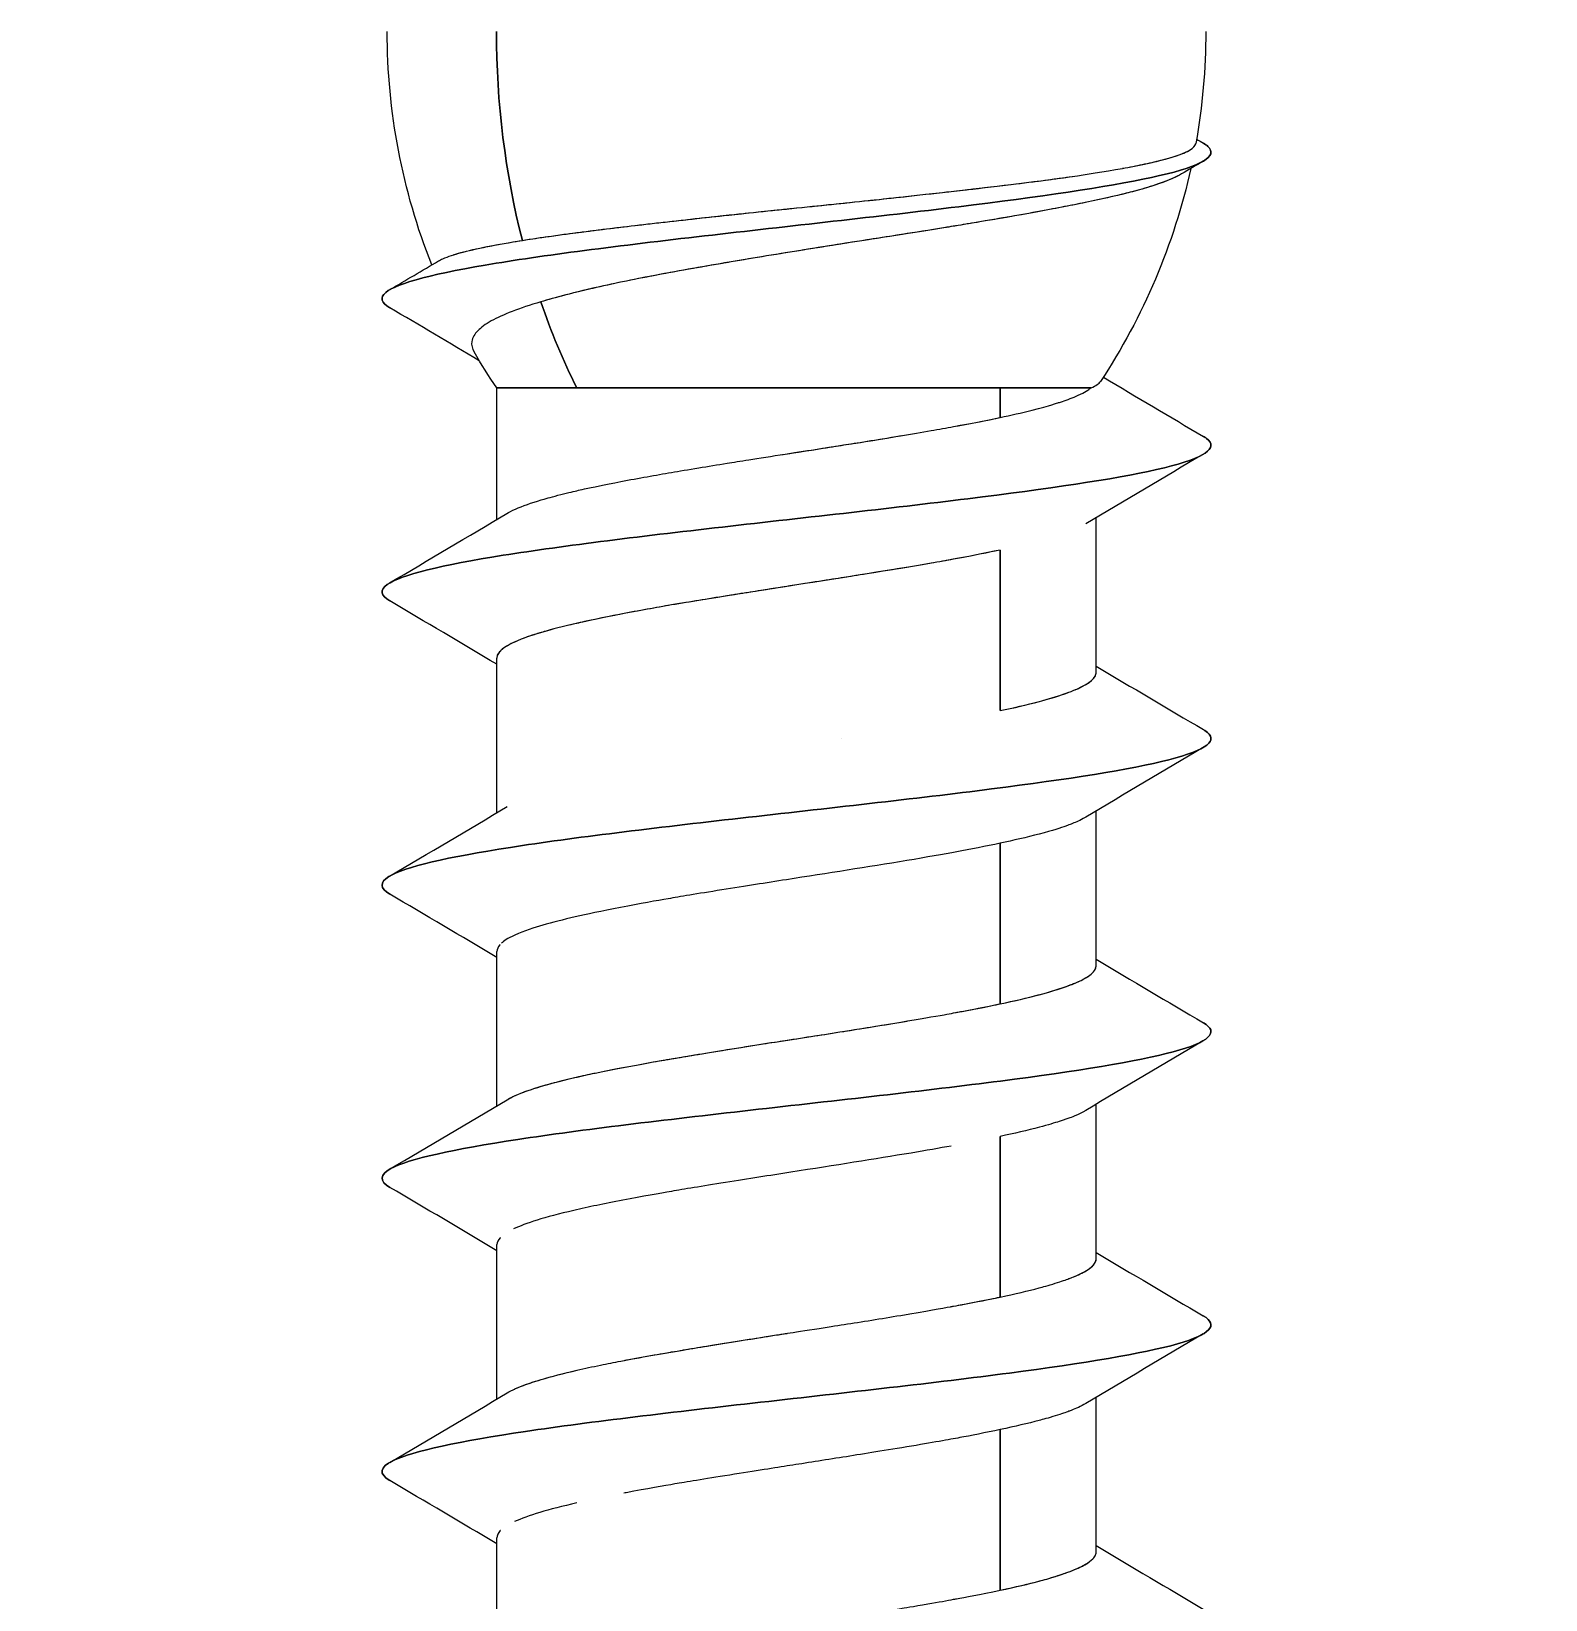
# Model space of a CAD drawing. Header units: inches. Extents: x 10 to 190, y 5 to 37.
# Drawn here: x 61.37 to 61.943, y 8.427 to 9.021 of the extents above; entities that cross this region are included whole.
import ezdxf
from ezdxf import colors
from ezdxf.entities.mleader import LeaderData, LeaderLine
from ezdxf.math import Vec2, Vec3

# ---------------------------------------------------------------- set-up
doc = ezdxf.new("R2010")
doc.units = ezdxf.units.IN
doc.header["$MEASUREMENT"] = 0
doc.styles.add('Tahoma', font='tahoma.ttf')

msp = doc.modelspace()

# ---------------------------------------------------------------- linework, layer by layer
at = {"color": 0, "linetype": 'Continuous', "lineweight": 0, "extrusion": (-1, 6.12323e-17, 0)}
for p, q in [((61.54599, 8.88584), (61.73668, 8.88584)), ((61.54599, 8.83603), (61.54599, 8.88584)), ((61.57628, 8.88584), (61.54599, 8.88584)), ((61.77095, 8.88584), (61.57628, 8.88584)), ((61.73668, 8.87466), (61.73668, 8.88584)), ((61.73668, 8.88584), (61.73668, 8.87466)), ((61.73668, 8.88584), (61.77095, 8.88584)), ((61.77299, 8.7782), (61.77299, 8.8367)), ((61.73668, 8.76366), (61.73668, 8.82448)), ((61.73668, 8.82448), (61.73668, 8.76366)), ((61.54599, 8.72503), (61.54599, 8.7835)), ((61.77299, 8.6672), (61.77299, 8.72569)), ((61.73668, 8.65266), (61.73668, 8.71348)), ((61.73668, 8.71348), (61.73668, 8.65266)), ((61.54599, 8.61403), (61.54599, 8.6725)), ((61.77299, 8.5562), (61.77299, 8.61469)), ((61.73668, 8.54166), (61.73668, 8.60247)), ((61.73668, 8.60247), (61.73668, 8.54166)), ((61.54599, 8.50303), (61.54599, 8.56151)), ((61.77299, 8.4452), (61.77299, 8.50369)), ((61.73668, 8.43066), (61.73668, 8.49147)), ((61.73668, 8.49147), (61.73668, 8.43066)), ((61.54599, 8.39203), (61.54599, 8.45051))]:
    msp.add_line(p, q, dxfattribs=at)
msp.add_circle((60.22425, 12.95665), 6.76088)
at = {"color": 0, "linetype": 'Continuous', "lineweight": 0, "extrusion": (0, 0, -1)}
for centre, start, end in [((-61.74482, 9.02084), 338.41063, 0), ((-61.57416, 9.02084), 180, 190.16471), ((-61.57416, 9.02084), 192.47295, 213.47836), ((-61.74482, 9.02084), 325.82437, 329.66757)]:
    msp.add_arc(centre, 0.24033, start, end, dxfattribs=at)
for start_param, end_param in [(-1.906306, -1.570796), (-2.167274, -2.010951)]:
    msp.add_ellipse((61.72205, 9.02084), major_axis=(0, 0.24033), ratio=0.733138, start_param=start_param, end_param=end_param, dxfattribs=at)
at = {"color": 0, "linetype": 'Continuous', "lineweight": 0}
for start_param, end_param in [(-1.570796, -1.235287), (-1.130641, -0.974319)]:
    msp.add_ellipse((61.72205, 9.02084), major_axis=(0, -0.24033), ratio=0.733138, start_param=start_param, end_param=end_param, dxfattribs=at)
for points, knots in [([(61.50546, 8.9162), (61.50219, 8.91813), (61.50162, 8.92005), (61.50829, 8.92566), (61.52314, 8.92935), (61.56828, 8.93672), (61.59845, 8.9404), (61.66284, 8.94777), (61.6969, 8.95146), (61.75614, 8.95883), (61.78117, 8.96252), (61.8128, 8.96989), (61.81931, 8.97357), (61.81488, 8.97767), (61.81432, 8.97807), (61.81362, 8.97848)], [0.9754835, 0.9754835, 0.9754835, 0.9754835, 0.97744693, 0.97744693, 0.98120578, 0.98120578, 0.98496462, 0.98496462, 0.98872347, 0.98872347, 0.99248231, 0.99248231, 0.99624116, 0.99624116, 0.99665651, 0.99665651, 0.99665651, 0.99665651]), ([(61.81362, 8.97848), (61.81432, 8.97807), (61.81488, 8.97767), (61.81931, 8.97357), (61.8128, 8.96989), (61.78117, 8.96252), (61.75614, 8.95883), (61.6969, 8.95146), (61.66284, 8.94777), (61.59845, 8.9404), (61.56828, 8.93672), (61.52314, 8.92935), (61.50829, 8.92566), (61.50162, 8.92005), (61.50219, 8.91813), (61.50546, 8.9162)], [-0.99665651, -0.99665651, -0.99665651, -0.99665651, -0.99624116, -0.99624116, -0.99248231, -0.99248231, -0.98872347, -0.98872347, -0.98496462, -0.98496462, -0.98120578, -0.98120578, -0.97744693, -0.97744693, -0.9754835, -0.9754835, -0.9754835, -0.9754835]), ([(61.55568, 8.94171), (61.55604, 8.94176), (61.55642, 8.94182), (61.55682, 8.94189), (61.55899, 8.94223), (61.56191, 8.94267), (61.56578, 8.94322), (61.57058, 8.9439), (61.57441, 8.9444), (61.57689, 8.94472), (61.58483, 8.94574), (61.59316, 8.94675), (61.60161, 8.94773), (61.61007, 8.94871), (61.61922, 8.94972), (61.62895, 8.95077), (61.62987, 8.95087), (61.63119, 8.95101), (61.63291, 8.9512), (61.63545, 8.95147), (61.63886, 8.95183), (61.64318, 8.95228), (61.65133, 8.95313), (61.65623, 8.95363), (61.65775, 8.95379), (61.66807, 8.95485), (61.67778, 8.95585), (61.68667, 8.95679), (61.69097, 8.95725), (61.70067, 8.95827), (61.71484, 8.95986), (61.71668, 8.96006), (61.71922, 8.96035), (61.7224, 8.96071), (61.7272, 8.96126), (61.73346, 8.96198), (61.74083, 8.96287), (61.75016, 8.96401), (61.75775, 8.96502), (61.7639, 8.96591), (61.769, 8.96664), (61.77581, 8.96766), (61.78301, 8.96897), (61.78566, 8.96946), (61.78818, 8.96994), (61.79055, 8.97044), (61.79304, 8.97096), (61.79536, 8.97149), (61.79748, 8.97203), (61.80249, 8.97329), (61.80517, 8.97431), (61.80682, 8.97507), (61.80873, 8.97596), (61.81026, 8.97698), (61.81065, 8.97815), (61.81068, 8.97824), (61.8107, 8.97833), (61.81072, 8.97842)], [0, 0, 0, 0, 0.004954, 0.004954, 0.004954, 0.03125, 0.03125, 0.03125, 0.0625, 0.0625, 0.0625, 0.125, 0.125, 0.125, 0.1875, 0.1875, 0.1875, 0.2001248, 0.2001248, 0.2001248, 0.21875, 0.21875, 0.21875, 0.25, 0.25, 0.25, 0.3125, 0.3125, 0.3125, 0.375, 0.375, 0.375, 0.3999377, 0.3999377, 0.3999377, 0.4375, 0.4375, 0.4375, 0.5, 0.5, 0.5, 0.5625, 0.5625, 0.5625, 0.5929762, 0.5929762, 0.5929762, 0.625, 0.625, 0.625, 0.6875, 0.6875, 0.6875, 0.75, 0.75, 0.75, 0.7537128, 0.7537128, 0.7537128, 0.7537128]), ([(61.78302, 8.96898), (61.78833, 8.96995), (61.79326, 8.97095), (61.7976, 8.97206), (61.80304, 8.97344), (61.80656, 8.97476), (61.80855, 8.97599), (61.80975, 8.97673), (61.81044, 8.97744), (61.81067, 8.97821)], [0.5633866, 0.5633866, 0.5633866, 0.5633866, 0.625, 0.625, 0.625, 0.7023924, 0.7023924, 0.7023924, 0.7491506, 0.7491506, 0.7491506, 0.7491506]), ([(61.55568, 8.94171), (61.5624, 8.94278), (61.57045, 8.94391), (61.57978, 8.94509), (61.58645, 8.94594), (61.59379, 8.94682), (61.60088, 8.94764), (61.60938, 8.94863), (61.61846, 8.94965), (61.62843, 8.95072), (61.63839, 8.95179), (61.64813, 8.95279), (61.65752, 8.95376), (61.66826, 8.95487), (61.67937, 8.95602), (61.68895, 8.95704), (61.69854, 8.95806), (61.70926, 8.95922), (61.72143, 8.9606), (61.73484, 8.96212), (61.74559, 8.96343), (61.75467, 8.96463), (61.75792, 8.96506), (61.76096, 8.96548), (61.76403, 8.96593)], [0, 0, 0, 0, 0.072901, 0.072901, 0.072901, 0.125, 0.125, 0.125, 0.1875, 0.1875, 0.1875, 0.25, 0.25, 0.25, 0.3214286, 0.3214286, 0.3214286, 0.3928571, 0.3928571, 0.3928571, 0.471468, 0.471468, 0.471468, 0.4996302, 0.4996302, 0.4996302, 0.4996302]), ([(61.8053, 8.96686), (61.80328, 8.96567), (61.80043, 8.96443), (61.79697, 8.96322), (61.79333, 8.96194), (61.78877, 8.96061), (61.78276, 8.95913), (61.77674, 8.95766), (61.77036, 8.95631), (61.7642, 8.95509), (61.75877, 8.95401), (61.75244, 8.95281), (61.74465, 8.95142), (61.74358, 8.95123), (61.74249, 8.95104), (61.74107, 8.95079), (61.73144, 8.94909), (61.72369, 8.94782), (61.71879, 8.94703), (61.71768, 8.94685), (61.71671, 8.94669), (61.71529, 8.94646), (61.70765, 8.94523), (61.69845, 8.94379), (61.68808, 8.94217), (61.6777, 8.94055), (61.66824, 8.93906), (61.65872, 8.93752), (61.64921, 8.93598), (61.63995, 8.93444), (61.63152, 8.93301), (61.6231, 8.93157), (61.61414, 8.93001), (61.6047, 8.9282), (61.59132, 8.92565), (61.58024, 8.92317), (61.57182, 8.92098), (61.56836, 8.92008), (61.56533, 8.91923), (61.56265, 8.91844)], [0.315789, 0.315789, 0.315789, 0.315789, 0.375, 0.375, 0.375, 0.4375, 0.4375, 0.4375, 0.5, 0.5, 0.5, 0.5550015, 0.5550015, 0.5550015, 0.5625, 0.5625, 0.5625, 0.6134033, 0.6134033, 0.6134033, 0.625, 0.625, 0.625, 0.6875, 0.6875, 0.6875, 0.75, 0.75, 0.75, 0.8125, 0.8125, 0.8125, 0.875, 0.875, 0.875, 0.9636086, 0.9636086, 0.9636086, 1, 1, 1, 1]), ([(61.8053, 8.96686), (61.80347, 8.96577), (61.80073, 8.96451), (61.79651, 8.96306), (61.79371, 8.9621), (61.79093, 8.96129), (61.78852, 8.96062), (61.78601, 8.95994), (61.7839, 8.95941), (61.7824, 8.95905), (61.77551, 8.95737), (61.76892, 8.95602), (61.7638, 8.95501), (61.75731, 8.95372), (61.74984, 8.95233), (61.74137, 8.95084), (61.73853, 8.95034), (61.73446, 8.94963), (61.72898, 8.94871), (61.72599, 8.94821), (61.72324, 8.94775), (61.72075, 8.94734), (61.71899, 8.94706), (61.71737, 8.94679), (61.71588, 8.94656), (61.70347, 8.94456), (61.69414, 8.94312), (61.68855, 8.94224), (61.6793, 8.9408), (61.66979, 8.9393), (61.66023, 8.93776), (61.65621, 8.93711), (61.65151, 8.93635), (61.6462, 8.93547), (61.64209, 8.93479), (61.63803, 8.93411), (61.63404, 8.93343), (61.63345, 8.93333), (61.63287, 8.93324), (61.63229, 8.93314), (61.62775, 8.93236), (61.62325, 8.93158), (61.61883, 8.9308), (61.61511, 8.93014), (61.61078, 8.92936), (61.60595, 8.92844), (61.59748, 8.92683), (61.58953, 8.9252), (61.5823, 8.92354), (61.57861, 8.92269), (61.57171, 8.92109), (61.56366, 8.91873), (61.56332, 8.91864), (61.56299, 8.91854), (61.56265, 8.91844)], [0.3150203, 0.3150203, 0.3150203, 0.3150203, 0.375, 0.375, 0.375, 0.4056357, 0.4056357, 0.4056357, 0.4375, 0.4375, 0.4375, 0.5, 0.5, 0.5, 0.5625, 0.5625, 0.5625, 0.59375, 0.59375, 0.59375, 0.6120792, 0.6120792, 0.6120792, 0.625, 0.625, 0.625, 0.6875, 0.6875, 0.6875, 0.75, 0.75, 0.75, 0.78125, 0.78125, 0.78125, 0.8085147, 0.8085147, 0.8085147, 0.8125, 0.8125, 0.8125, 0.84375, 0.84375, 0.84375, 0.875, 0.875, 0.875, 0.9375, 0.9375, 0.9375, 0.9975072, 0.9975072, 0.9975072, 1, 1, 1, 1]), ([(61.52396, 8.93394), (61.52437, 8.93419), (61.5249, 8.93447), (61.52558, 8.93477), (61.52754, 8.93564), (61.52999, 8.9364), (61.53242, 8.93706), (61.53503, 8.93777), (61.53835, 8.93854), (61.54259, 8.93939), (61.54644, 8.94016), (61.5508, 8.94093), (61.55568, 8.94171)], [0.8276654, 0.8276654, 0.8276654, 0.8276654, 0.8392857, 0.8392857, 0.8392857, 0.8928571, 0.8928571, 0.8928571, 0.9464286, 0.9464286, 0.9464286, 1, 1, 1, 1]), ([(61.52961, 8.93625), (61.52975, 8.93629), (61.52989, 8.93633), (61.53003, 8.93638), (61.53546, 8.93803), (61.54305, 8.93958), (61.55104, 8.94094), (61.55258, 8.9412), (61.55412, 8.94146), (61.55568, 8.94171)], [0.8721925, 0.8721925, 0.8721925, 0.8721925, 0.875, 0.875, 0.875, 0.979864, 0.979864, 0.979864, 1, 1, 1, 1]), ([(61.56265, 8.91844), (61.55452, 8.91602), (61.54818, 8.9136), (61.54389, 8.91119), (61.54174, 8.90998), (61.53999, 8.9087), (61.5388, 8.90747), (61.5376, 8.90624), (61.53676, 8.90491), (61.53653, 8.90339), (61.53632, 8.90203), (61.53666, 8.90072), (61.53739, 8.89947)], [0, 0, 0, 0, 0.25, 0.25, 0.25, 0.375, 0.375, 0.375, 0.5, 0.5, 0.5, 0.6118816, 0.6118816, 0.6118816, 0.6118816]), ([(61.73668, 8.87466), (61.74065, 8.8755), (61.74477, 8.87643), (61.7488, 8.87745), (61.7557, 8.8792), (61.75834, 8.88014), (61.75874, 8.88027), (61.7592, 8.88042), (61.75968, 8.88058), (61.7602, 8.88075), (61.76198, 8.88135), (61.7641, 8.88212), (61.76617, 8.88305), (61.7688, 8.88424), (61.77014, 8.88517), (61.77095, 8.88584)], [0, 0, 0, 0, 0.25, 0.25, 0.25, 0.5, 0.5, 0.5, 0.556537, 0.556537, 0.556537, 0.75, 0.75, 0.75, 1, 1, 1, 1]), ([(61.54985, 8.83833), (61.55059, 8.83879), (61.55165, 8.83934), (61.55308, 8.83998), (61.55577, 8.84117), (61.5591, 8.84233), (61.56281, 8.84344), (61.56419, 8.84385), (61.56621, 8.84443), (61.56913, 8.84519), (61.57217, 8.84598), (61.57465, 8.84656), (61.57627, 8.84693), (61.57707, 8.84711), (61.57803, 8.84733), (61.57918, 8.84758), (61.58228, 8.84826), (61.58672, 8.8492), (61.59295, 8.85039), (61.59981, 8.8517), (61.60634, 8.85285), (61.61211, 8.85384), (61.61504, 8.85434), (61.61848, 8.85492), (61.62247, 8.85558), (61.62602, 8.85617), (61.6296, 8.85675), (61.6332, 8.85733), (61.63561, 8.85772), (61.63833, 8.85816), (61.64138, 8.85864), (61.64542, 8.85927), (61.65002, 8.85999), (61.65518, 8.86079), (61.66486, 8.86228), (61.67231, 8.86344), (61.67743, 8.86425), (61.68196, 8.86496), (61.68932, 8.86612), (61.69893, 8.86773), (61.70303, 8.86841), (61.70687, 8.86907), (61.71045, 8.86969), (61.71345, 8.87022), (61.71628, 8.87072), (61.71893, 8.8712), (61.72968, 8.87315), (61.73502, 8.8743), (61.73668, 8.87466)], [0.3560294, 0.3560294, 0.3560294, 0.3560294, 0.375, 0.375, 0.375, 0.4375, 0.4375, 0.4375, 0.46875, 0.46875, 0.46875, 0.5, 0.5, 0.5, 0.5168864, 0.5168864, 0.5168864, 0.5625, 0.5625, 0.5625, 0.625, 0.625, 0.625, 0.65625, 0.65625, 0.65625, 0.6875, 0.6875, 0.6875, 0.7143892, 0.7143892, 0.7143892, 0.75, 0.75, 0.75, 0.8125, 0.8125, 0.8125, 0.875, 0.875, 0.875, 0.9090246, 0.9090246, 0.9090246, 0.9375, 0.9375, 0.9375, 1, 1, 1, 1]), ([(61.72037, 8.87146), (61.72079, 8.87154), (61.72123, 8.87162), (61.72166, 8.8717), (61.73011, 8.87326), (61.73555, 8.87442), (61.73668, 8.87466)], [0.93427687, 0.93427687, 0.93427687, 0.93427687, 0.9375, 0.9375, 0.9375, 1, 1, 1, 1]), ([(61.50547, 8.80519), (61.50195, 8.80727), (61.50156, 8.80934), (61.50965, 8.8151), (61.52525, 8.81878), (61.57154, 8.82615), (61.60211, 8.82984), (61.66678, 8.83721), (61.70071, 8.84089), (61.75925, 8.84826), (61.7837, 8.85195), (61.81391, 8.85932), (61.81959, 8.86301), (61.81447, 8.86696), (61.81407, 8.86722), (61.81362, 8.86749)], [0.93774534, 0.93774534, 0.93774534, 0.93774534, 0.93985849, 0.93985849, 0.94361733, 0.94361733, 0.94737618, 0.94737618, 0.95113502, 0.95113502, 0.95489387, 0.95489387, 0.95865271, 0.95865271, 0.9589223, 0.9589223, 0.9589223, 0.9589223]), ([(61.81362, 8.86749), (61.81407, 8.86722), (61.81447, 8.86696), (61.81959, 8.86301), (61.81391, 8.85932), (61.7837, 8.85195), (61.75925, 8.84826), (61.70071, 8.84089), (61.66678, 8.83721), (61.60211, 8.82984), (61.57154, 8.82615), (61.52525, 8.81878), (61.50965, 8.8151), (61.50156, 8.80934), (61.50195, 8.80727), (61.50547, 8.80519)], [-0.9589223, -0.9589223, -0.9589223, -0.9589223, -0.95865271, -0.95865271, -0.95489387, -0.95489387, -0.95113502, -0.95113502, -0.94737618, -0.94737618, -0.94361733, -0.94361733, -0.93985849, -0.93985849, -0.93774534, -0.93774534, -0.93774534, -0.93774534]), ([(61.65415, 8.86063), (61.65424, 8.86064), (61.65434, 8.86066), (61.65443, 8.86067), (61.67003, 8.86309), (61.68498, 8.86539), (61.69918, 8.86777)], [0.7492425, 0.7492425, 0.7492425, 0.7492425, 0.75, 0.75, 0.75, 0.8746825, 0.8746825, 0.8746825, 0.8746825]), ([(61.73668, 8.82448), (61.73502, 8.82412), (61.72967, 8.82296), (61.71893, 8.82098), (61.71628, 8.82049), (61.71345, 8.81999), (61.71045, 8.81947), (61.70688, 8.81884), (61.70305, 8.8182), (61.69898, 8.81753), (61.68931, 8.81593), (61.68192, 8.81478), (61.6774, 8.81406), (61.67227, 8.81326), (61.66487, 8.8121), (61.65525, 8.81059), (61.65021, 8.8098), (61.64558, 8.80907), (61.64138, 8.80841), (61.63843, 8.80794), (61.63569, 8.80751), (61.63316, 8.80711), (61.62935, 8.8065), (61.6258, 8.80593), (61.62251, 8.80539), (61.61942, 8.80489), (61.61594, 8.80431), (61.61214, 8.80366), (61.60636, 8.80267), (61.59981, 8.80151), (61.59293, 8.80018), (61.58672, 8.79898), (61.58228, 8.79804), (61.57918, 8.79735), (61.57802, 8.7971), (61.57705, 8.79688), (61.57625, 8.79669), (61.57464, 8.79633), (61.57215, 8.79575), (61.5691, 8.79497), (61.56621, 8.79424), (61.5642, 8.79366), (61.56283, 8.79326), (61.55909, 8.79215), (61.55576, 8.79099), (61.55306, 8.78977), (61.5484, 8.78767), (61.54764, 8.78651), (61.54742, 8.7863), (61.54723, 8.78611), (61.54591, 8.78518), (61.54599, 8.7835)], [0, 0, 0, 0, 0.0625, 0.0625, 0.0625, 0.0910236, 0.0910236, 0.0910236, 0.125, 0.125, 0.125, 0.1875, 0.1875, 0.1875, 0.25, 0.25, 0.25, 0.2866586, 0.2866586, 0.2866586, 0.3125, 0.3125, 0.3125, 0.34375, 0.34375, 0.34375, 0.375, 0.375, 0.375, 0.4375, 0.4375, 0.4375, 0.483038, 0.483038, 0.483038, 0.5, 0.5, 0.5, 0.53125, 0.53125, 0.53125, 0.5625, 0.5625, 0.5625, 0.625, 0.625, 0.625, 0.6875, 0.6875, 0.6875, 0.7430454, 0.7430454, 0.7430454, 0.7430454]), ([(61.73668, 8.82448), (61.73045, 8.82315), (61.72348, 8.82182), (61.7182, 8.82085), (61.71292, 8.81988), (61.70538, 8.81857), (61.69587, 8.81701), (61.67686, 8.81391), (61.65939, 8.81126), (61.64594, 8.80913), (61.64089, 8.80833), (61.63458, 8.80735), (61.62567, 8.8059), (61.61676, 8.80446), (61.61098, 8.80347), (61.60657, 8.80269), (61.60215, 8.80192), (61.59665, 8.80093), (61.59025, 8.79966), (61.58386, 8.79839), (61.57929, 8.7974), (61.57558, 8.79654), (61.57125, 8.79555), (61.56676, 8.7944), (61.56338, 8.79342), (61.56, 8.79244), (61.5562, 8.79128), (61.55232, 8.78943), (61.54845, 8.78759), (61.54755, 8.78643), (61.54734, 8.78622), (61.54715, 8.78602), (61.54599, 8.78498), (61.54599, 8.7835)], [0, 0, 0, 0, 0.0714286, 0.0714286, 0.0714286, 0.1428571, 0.1428571, 0.1428571, 0.2857143, 0.2857143, 0.2857143, 0.3392857, 0.3392857, 0.3392857, 0.3928571, 0.3928571, 0.3928571, 0.4464286, 0.4464286, 0.4464286, 0.5, 0.5, 0.5, 0.5625, 0.5625, 0.5625, 0.625, 0.625, 0.625, 0.6875, 0.6875, 0.6875, 0.7464897, 0.7464897, 0.7464897, 0.7464897]), ([(61.73668, 8.76366), (61.74168, 8.76471), (61.74684, 8.76588), (61.75244, 8.7674), (61.75803, 8.76893), (61.76131, 8.77009), (61.76348, 8.77093), (61.76565, 8.77177), (61.76813, 8.77292), (61.76967, 8.77391), (61.7712, 8.7749), (61.77248, 8.77605), (61.77287, 8.77738), (61.77295, 8.77766), (61.77299, 8.77794), (61.77299, 8.7782)], [0, 0, 0, 0, 0.0625, 0.0625, 0.0625, 0.125, 0.125, 0.125, 0.1875, 0.1875, 0.1875, 0.25, 0.25, 0.25, 0.2633452, 0.2633452, 0.2633452, 0.2633452]), ([(61.73668, 8.76366), (61.74156, 8.76469), (61.74664, 8.76585), (61.75147, 8.76714), (61.75666, 8.76853), (61.75966, 8.76954), (61.76146, 8.77018), (61.76194, 8.77036), (61.76233, 8.7705), (61.76265, 8.77062), (61.76374, 8.77103), (61.76524, 8.7716), (61.76681, 8.77235), (61.76851, 8.77316), (61.7694, 8.77373), (61.76991, 8.77407), (61.7716, 8.7752), (61.77263, 8.77636), (61.77291, 8.77754), (61.77294, 8.77765), (61.77301, 8.77787), (61.77299, 8.7782)], [0, 0, 0, 0, 0.0625, 0.0625, 0.0625, 0.1117725, 0.1117725, 0.1117725, 0.125, 0.125, 0.125, 0.15625, 0.15625, 0.15625, 0.1875, 0.1875, 0.1875, 0.25, 0.25, 0.25, 0.2670222, 0.2670222, 0.2670222, 0.2670222]), ([(61.50548, 8.69419), (61.50171, 8.69641), (61.50153, 8.69862), (61.5111, 8.70453), (61.52745, 8.70821), (61.57486, 8.71559), (61.6058, 8.71927), (61.67071, 8.72664), (61.70451, 8.73033), (61.7623, 8.7377), (61.78615, 8.74138), (61.81492, 8.74876), (61.81978, 8.75244), (61.81401, 8.75625), (61.81382, 8.75637), (61.81361, 8.75649)], [0.90000731, 0.90000731, 0.90000731, 0.90000731, 0.90227005, 0.90227005, 0.90602889, 0.90602889, 0.90978774, 0.90978774, 0.91354658, 0.91354658, 0.91730542, 0.91730542, 0.92106427, 0.92106427, 0.92118945, 0.92118945, 0.92118945, 0.92118945]), ([(61.81361, 8.75649), (61.81382, 8.75637), (61.81401, 8.75625), (61.81978, 8.75244), (61.81492, 8.74876), (61.78615, 8.74138), (61.7623, 8.7377), (61.70451, 8.73033), (61.67071, 8.72664), (61.6058, 8.71927), (61.57486, 8.71559), (61.52745, 8.70821), (61.5111, 8.70453), (61.50153, 8.69862), (61.50171, 8.69641), (61.50548, 8.69419)], [-0.92118945, -0.92118945, -0.92118945, -0.92118945, -0.92106427, -0.92106427, -0.91730542, -0.91730542, -0.91354658, -0.91354658, -0.90978774, -0.90978774, -0.90602889, -0.90602889, -0.90227005, -0.90227005, -0.90000731, -0.90000731, -0.90000731, -0.90000731]), ([(61.76904, 8.72333), (61.76851, 8.72301), (61.76779, 8.72261), (61.76679, 8.72213), (61.76523, 8.72138), (61.76375, 8.7208), (61.76266, 8.72039), (61.76234, 8.72027), (61.76195, 8.72013), (61.76146, 8.71996), (61.75966, 8.71932), (61.75664, 8.71831), (61.75141, 8.71693), (61.7466, 8.71566), (61.74154, 8.71451), (61.73668, 8.71348)], [0.8253823, 0.8253823, 0.8253823, 0.8253823, 0.84375, 0.84375, 0.84375, 0.875, 0.875, 0.875, 0.8883182, 0.8883182, 0.8883182, 0.9375, 0.9375, 0.9375, 1, 1, 1, 1]), ([(61.73668, 8.71348), (61.73123, 8.71232), (61.72524, 8.71115), (61.72026, 8.71023), (61.71528, 8.7093), (61.70872, 8.70814), (61.70126, 8.7069), (61.68633, 8.70442), (61.67134, 8.70211), (61.65567, 8.69965), (61.64784, 8.69842), (61.64043, 8.69727), (61.63117, 8.69579), (61.62191, 8.69431), (61.61504, 8.69316), (61.61093, 8.69245), (61.60682, 8.69175), (61.6002, 8.69059), (61.59285, 8.68916), (61.5855, 8.68774), (61.5801, 8.68658), (61.57569, 8.68557), (61.57127, 8.68455), (61.56677, 8.6834), (61.56345, 8.68244), (61.56013, 8.68148), (61.55643, 8.68032), (61.55279, 8.67865), (61.55004, 8.67739), (61.54864, 8.67641), (61.5478, 8.67565)], [0, 0, 0, 0, 0.0625, 0.0625, 0.0625, 0.125, 0.125, 0.125, 0.25, 0.25, 0.25, 0.3125, 0.3125, 0.3125, 0.375, 0.375, 0.375, 0.4375, 0.4375, 0.4375, 0.5, 0.5, 0.5, 0.5625, 0.5625, 0.5625, 0.625, 0.625, 0.625, 0.6722977, 0.6722977, 0.6722977, 0.6722977]), ([(61.54725, 8.67512), (61.5472, 8.67507), (61.54716, 8.67503), (61.54712, 8.67498), (61.54648, 8.67428), (61.54603, 8.67336), (61.54599, 8.6725)], [0.68411623, 0.68411623, 0.68411623, 0.68411623, 0.6875, 0.6875, 0.6875, 0.73980949, 0.73980949, 0.73980949, 0.73980949]), ([(61.73668, 8.65266), (61.742, 8.65378), (61.74718, 8.65494), (61.75328, 8.65663), (61.75938, 8.65833), (61.76232, 8.65949), (61.76287, 8.6597), (61.76342, 8.65991), (61.76664, 8.66106), (61.76928, 8.66267), (61.77193, 8.66429), (61.77266, 8.66544), (61.77292, 8.66657), (61.77297, 8.66678), (61.77299, 8.66699), (61.77299, 8.6672)], [0, 0, 0, 0, 0.0625, 0.0625, 0.0625, 0.125, 0.125, 0.125, 0.1875, 0.1875, 0.1875, 0.25, 0.25, 0.25, 0.2616815, 0.2616815, 0.2616815, 0.2616815]), ([(61.73668, 8.65266), (61.74188, 8.65376), (61.74687, 8.65491), (61.7514, 8.65612), (61.75936, 8.65824), (61.76209, 8.65941), (61.76264, 8.65961), (61.76321, 8.65983), (61.76677, 8.66098), (61.7699, 8.66307), (61.7717, 8.66426), (61.77264, 8.66542), (61.77291, 8.66653), (61.77296, 8.66671), (61.77299, 8.66694), (61.77299, 8.6672)], [0, 0, 0, 0, 0.0625, 0.0625, 0.0625, 0.125, 0.125, 0.125, 0.1875, 0.1875, 0.1875, 0.25, 0.25, 0.25, 0.2643068, 0.2643068, 0.2643068, 0.2643068]), ([(61.54987, 8.61635), (61.55068, 8.61683), (61.55171, 8.61737), (61.55306, 8.61797), (61.55613, 8.61934), (61.55965, 8.62049), (61.56282, 8.62144), (61.56406, 8.6218), (61.56778, 8.62296), (61.57624, 8.62491), (61.57838, 8.62541), (61.5807, 8.62592), (61.58321, 8.62645), (61.58618, 8.62707), (61.58942, 8.62772), (61.59294, 8.62839), (61.60125, 8.62998), (61.60796, 8.63112), (61.6121, 8.63183), (61.61685, 8.63265), (61.62377, 8.63381), (61.63317, 8.63532), (61.63808, 8.63612), (61.64268, 8.63684), (61.6469, 8.6375), (61.64986, 8.63797), (61.65264, 8.6384), (61.65522, 8.6388), (61.65916, 8.63941), (61.66288, 8.63998), (61.66637, 8.64052), (61.66959, 8.64102), (61.67328, 8.6416), (61.6774, 8.64224), (61.6837, 8.64323), (61.69099, 8.6444), (61.69897, 8.64573), (61.70618, 8.64694), (61.71156, 8.64788), (61.71537, 8.64856), (61.71675, 8.64881), (61.71793, 8.64902), (61.71891, 8.6492), (61.72095, 8.64957), (61.7241, 8.65015), (61.72815, 8.65093), (61.73197, 8.65168), (61.73475, 8.65225), (61.73668, 8.65266)], [0.3502982, 0.3502982, 0.3502982, 0.3502982, 0.375, 0.375, 0.375, 0.4375, 0.4375, 0.4375, 0.5, 0.5, 0.5, 0.5286297, 0.5286297, 0.5286297, 0.5625, 0.5625, 0.5625, 0.625, 0.625, 0.625, 0.6875, 0.6875, 0.6875, 0.7242223, 0.7242223, 0.7242223, 0.75, 0.75, 0.75, 0.78125, 0.78125, 0.78125, 0.8125, 0.8125, 0.8125, 0.875, 0.875, 0.875, 0.9208216, 0.9208216, 0.9208216, 0.9375, 0.9375, 0.9375, 0.96875, 0.96875, 0.96875, 1, 1, 1, 1]), ([(61.71968, 8.64934), (61.71988, 8.64938), (61.72008, 8.64942), (61.72028, 8.64945), (61.72521, 8.65036), (61.73122, 8.65151), (61.73668, 8.65266)], [0.93497714, 0.93497714, 0.93497714, 0.93497714, 0.9375, 0.9375, 0.9375, 1, 1, 1, 1]), ([(61.50548, 8.58318), (61.50146, 8.58555), (61.50154, 8.58791), (61.51263, 8.59396), (61.52972, 8.59765), (61.57823, 8.60502), (61.60953, 8.6087), (61.67463, 8.61608), (61.70827, 8.61976), (61.76529, 8.62713), (61.78852, 8.63082), (61.81578, 8.63817), (61.81983, 8.64184), (61.81359, 8.64551)], [0.86226949, 0.86226949, 0.86226949, 0.86226949, 0.8646816, 0.8646816, 0.86844045, 0.86844045, 0.87219929, 0.87219929, 0.87595814, 0.87595814, 0.87971698, 0.87971698, 0.88345745, 0.88345745, 0.88345745, 0.88345745]), ([(61.81359, 8.64551), (61.81983, 8.64184), (61.81578, 8.63817), (61.78852, 8.63082), (61.76529, 8.62713), (61.70827, 8.61976), (61.67463, 8.61608), (61.60953, 8.6087), (61.57823, 8.60502), (61.52972, 8.59765), (61.51263, 8.59396), (61.50154, 8.58791), (61.50146, 8.58555), (61.50548, 8.58318)], [-0.88345745, -0.88345745, -0.88345745, -0.88345745, -0.87971698, -0.87971698, -0.87595814, -0.87595814, -0.87219929, -0.87219929, -0.86844045, -0.86844045, -0.8646816, -0.8646816, -0.86226949, -0.86226949, -0.86226949, -0.86226949]), ([(61.54987, 8.61635), (61.55048, 8.61671), (61.55118, 8.61709), (61.55197, 8.61747), (61.55695, 8.61987), (61.56454, 8.62219), (61.5754, 8.62472), (61.58083, 8.62599), (61.58636, 8.62715), (61.59398, 8.62859), (61.60159, 8.63003), (61.60826, 8.63118), (61.61267, 8.63193), (61.61708, 8.63268), (61.62402, 8.63385), (61.63276, 8.63526), (61.64151, 8.63667), (61.64894, 8.63783), (61.65781, 8.6392), (61.67495, 8.64185), (61.68931, 8.6441), (61.70138, 8.64613)], [0.3552213, 0.3552213, 0.3552213, 0.3552213, 0.375, 0.375, 0.375, 0.5, 0.5, 0.5, 0.5625, 0.5625, 0.5625, 0.625, 0.625, 0.625, 0.6875, 0.6875, 0.6875, 0.75, 0.75, 0.75, 0.870812, 0.870812, 0.870812, 0.870812]), ([(61.76903, 8.61232), (61.76615, 8.61056), (61.76316, 8.60958), (61.76265, 8.60939), (61.76233, 8.60927), (61.76122, 8.60884), (61.75897, 8.60812), (61.75726, 8.60757), (61.75487, 8.60685), (61.75147, 8.60595), (61.74691, 8.60475), (61.7419, 8.60359), (61.73668, 8.60247)], [0.8182432, 0.8182432, 0.8182432, 0.8182432, 0.8749039, 0.8749039, 0.8749039, 0.910462, 0.910462, 0.910462, 0.9375, 0.9375, 0.9375, 1, 1, 1, 1]), ([(61.71802, 8.59881), (61.71383, 8.59805), (61.7085, 8.59712), (61.70291, 8.59618), (61.68906, 8.59387), (61.67421, 8.59155), (61.65741, 8.58892), (61.64901, 8.58761), (61.64156, 8.58645), (61.63256, 8.58502), (61.62356, 8.58358), (61.61667, 8.58244), (61.61221, 8.58167), (61.60776, 8.58091), (61.60109, 8.57975), (61.59376, 8.57834), (61.58644, 8.57693), (61.58089, 8.57577), (61.57516, 8.57445), (61.56394, 8.57186), (61.55686, 8.56958), (61.55236, 8.56744)], [0.0745147, 0.0745147, 0.0745147, 0.0745147, 0.125, 0.125, 0.125, 0.25, 0.25, 0.25, 0.3125, 0.3125, 0.3125, 0.375, 0.375, 0.375, 0.4375, 0.4375, 0.4375, 0.5, 0.5, 0.5, 0.6225443, 0.6225443, 0.6225443, 0.6225443]), ([(61.54732, 8.56419), (61.54729, 8.56417), (61.54726, 8.56414), (61.54724, 8.56411), (61.54647, 8.5633), (61.54602, 8.56236), (61.54599, 8.56151)], [0.6856944, 0.6856944, 0.6856944, 0.6856944, 0.6875, 0.6875, 0.6875, 0.73987419, 0.73987419, 0.73987419, 0.73987419]), ([(61.73668, 8.54166), (61.74221, 8.54283), (61.74714, 8.54398), (61.75144, 8.54513), (61.75272, 8.54547), (61.75487, 8.54605), (61.7575, 8.54687), (61.75994, 8.54763), (61.76157, 8.54821), (61.76266, 8.54862), (61.76297, 8.54874), (61.76335, 8.54888), (61.76378, 8.54905), (61.7654, 8.54969), (61.76783, 8.55069), (61.7699, 8.55207), (61.77181, 8.55334), (61.77267, 8.5545), (61.77291, 8.55554), (61.77296, 8.55574), (61.77299, 8.55596), (61.77299, 8.5562)], [0, 0, 0, 0, 0.0625, 0.0625, 0.0625, 0.09375, 0.09375, 0.09375, 0.125, 0.125, 0.125, 0.1381297, 0.1381297, 0.1381297, 0.1875, 0.1875, 0.1875, 0.25, 0.25, 0.25, 0.2631778, 0.2631778, 0.2631778, 0.2631778]), ([(61.76447, 8.54933), (61.76613, 8.54999), (61.76782, 8.55077), (61.76936, 8.55172), (61.77203, 8.55337), (61.7727, 8.55453), (61.77293, 8.55561), (61.77297, 8.5558), (61.77299, 8.556), (61.77299, 8.5562)], [0.1514239, 0.1514239, 0.1514239, 0.1514239, 0.1875, 0.1875, 0.1875, 0.25, 0.25, 0.25, 0.2611777, 0.2611777, 0.2611777, 0.2611777]), ([(61.54988, 8.50536), (61.55072, 8.50586), (61.55177, 8.5064), (61.5531, 8.50699), (61.55644, 8.50848), (61.56009, 8.50962), (61.56282, 8.51043), (61.56521, 8.51115), (61.56929, 8.51231), (61.57632, 8.51393), (61.57926, 8.51461), (61.58227, 8.51526), (61.58529, 8.51588), (61.58784, 8.5164), (61.5904, 8.51691), (61.59294, 8.51739), (61.60311, 8.51934), (61.61007, 8.52049), (61.61218, 8.52085), (61.61768, 8.52179), (61.62465, 8.52295), (61.63323, 8.52433), (61.63971, 8.52537), (61.64524, 8.52624), (61.64967, 8.52694), (61.65177, 8.52726), (61.65362, 8.52755), (61.65523, 8.5278), (61.65721, 8.52811), (61.66093, 8.52868), (61.66637, 8.52953), (61.67092, 8.53023), (61.67462, 8.53081), (61.6775, 8.53126), (61.68427, 8.53232), (61.69149, 8.53348), (61.69895, 8.53472), (61.70879, 8.53637), (61.71482, 8.53746), (61.71777, 8.53799), (61.71827, 8.53808), (61.71868, 8.53816), (61.719, 8.53822), (61.72136, 8.53865), (61.72447, 8.53922), (61.72815, 8.53994), (61.73306, 8.54089), (61.73576, 8.54147), (61.73668, 8.54166)], [0.3488601, 0.3488601, 0.3488601, 0.3488601, 0.375, 0.375, 0.375, 0.4375, 0.4375, 0.4375, 0.5, 0.5, 0.5, 0.5339098, 0.5339098, 0.5339098, 0.5625, 0.5625, 0.5625, 0.625, 0.625, 0.625, 0.6875, 0.6875, 0.6875, 0.7299699, 0.7299699, 0.7299699, 0.75, 0.75, 0.75, 0.78125, 0.78125, 0.78125, 0.8125, 0.8125, 0.8125, 0.875, 0.875, 0.875, 0.9285399, 0.9285399, 0.9285399, 0.9375, 0.9375, 0.9375, 0.96875, 0.96875, 0.96875, 1, 1, 1, 1]), ([(61.71799, 8.53803), (61.71801, 8.53804), (61.71802, 8.53804), (61.71804, 8.53804), (61.71907, 8.53823), (61.72586, 8.53938), (61.73668, 8.54166)], [0.93655261, 0.93655261, 0.93655261, 0.93655261, 0.9375, 0.9375, 0.9375, 1, 1, 1, 1]), ([(61.50548, 8.47218), (61.50122, 8.47469), (61.50157, 8.4772), (61.51426, 8.4834), (61.53207, 8.48708), (61.58165, 8.49445), (61.61328, 8.49814), (61.67854, 8.50551), (61.71201, 8.50919), (61.76822, 8.51657), (61.79082, 8.52025), (61.81612, 8.52746), (61.81956, 8.53099), (61.81357, 8.53452)], [0.82453198, 0.82453198, 0.82453198, 0.82453198, 0.82709316, 0.82709316, 0.830852, 0.830852, 0.83461085, 0.83461085, 0.83836969, 0.83836969, 0.84212854, 0.84212854, 0.84572551, 0.84572551, 0.84572551, 0.84572551]), ([(61.81357, 8.53452), (61.81956, 8.53099), (61.81612, 8.52746), (61.79082, 8.52025), (61.76822, 8.51657), (61.71201, 8.50919), (61.67854, 8.50551), (61.61328, 8.49814), (61.58165, 8.49445), (61.53207, 8.48708), (61.51426, 8.4834), (61.50157, 8.4772), (61.50122, 8.47469), (61.50548, 8.47218)], [-0.84572551, -0.84572551, -0.84572551, -0.84572551, -0.84212854, -0.84212854, -0.83836969, -0.83836969, -0.83461085, -0.83461085, -0.830852, -0.830852, -0.82709316, -0.82709316, -0.82453198, -0.82453198, -0.82453198, -0.82453198]), ([(61.59431, 8.51765), (61.59471, 8.51773), (61.59513, 8.51781), (61.59555, 8.51789), (61.60388, 8.51945), (61.6107, 8.5206), (61.61429, 8.52121), (61.61789, 8.52182), (61.62482, 8.52298), (61.63382, 8.52442), (61.64256, 8.52583), (61.64983, 8.52696), (61.65593, 8.52791)], [0.5593245, 0.5593245, 0.5593245, 0.5593245, 0.5625, 0.5625, 0.5625, 0.625, 0.625, 0.625, 0.6875, 0.6875, 0.6875, 0.7482296, 0.7482296, 0.7482296, 0.7482296]), ([(61.55271, 8.50682), (61.55274, 8.50683), (61.55278, 8.50685), (61.55281, 8.50686), (61.55814, 8.50928), (61.56611, 8.51158), (61.57647, 8.51397)], [0.3741977, 0.3741977, 0.3741977, 0.3741977, 0.375, 0.375, 0.375, 0.4997189, 0.4997189, 0.4997189, 0.4997189]), ([(61.76903, 8.50132), (61.76718, 8.50021), (61.76518, 8.49937), (61.76378, 8.49882), (61.76334, 8.49865), (61.76296, 8.49851), (61.76265, 8.49839), (61.76155, 8.49798), (61.75993, 8.49741), (61.75751, 8.49666), (61.75485, 8.49585), (61.75268, 8.49527), (61.75139, 8.49493), (61.74711, 8.4938), (61.74219, 8.49265), (61.73668, 8.49147)], [0.8192371, 0.8192371, 0.8192371, 0.8192371, 0.8617392, 0.8617392, 0.8617392, 0.875, 0.875, 0.875, 0.90625, 0.90625, 0.90625, 0.9375, 0.9375, 0.9375, 1, 1, 1, 1]), ([(61.73668, 8.49147), (61.73122, 8.49031), (61.72518, 8.48914), (61.72131, 8.48842), (61.71745, 8.4877), (61.7111, 8.48655), (61.70124, 8.48491), (61.69139, 8.48327), (61.68406, 8.48211), (61.67706, 8.48101), (61.67007, 8.4799), (61.66262, 8.47874), (61.65703, 8.47786), (61.65144, 8.47698), (61.64399, 8.47583), (61.63419, 8.47428), (61.62438, 8.47272), (61.61746, 8.47157), (61.61347, 8.47089), (61.60948, 8.47021), (61.60277, 8.46905), (61.59504, 8.46758), (61.59472, 8.46752), (61.59441, 8.46746), (61.5941, 8.4674)], [0, 0, 0, 0, 0.0625, 0.0625, 0.0625, 0.125, 0.125, 0.125, 0.1875, 0.1875, 0.1875, 0.25, 0.25, 0.25, 0.3125, 0.3125, 0.3125, 0.375, 0.375, 0.375, 0.4375, 0.4375, 0.4375, 0.4400632, 0.4400632, 0.4400632, 0.4400632]), ([(61.57627, 8.46371), (61.57627, 8.46371), (61.57627, 8.46371), (61.57626, 8.46371), (61.56537, 8.46123), (61.55774, 8.45893), (61.55274, 8.45662)], [0.4999693, 0.4999693, 0.4999693, 0.4999693, 0.5, 0.5, 0.5, 0.6244234, 0.6244234, 0.6244234, 0.6244234]), ([(61.54736, 8.45324), (61.54735, 8.45323), (61.54734, 8.45322), (61.54733, 8.45321), (61.54644, 8.45231), (61.54601, 8.45136), (61.54599, 8.45051)], [0.6867826, 0.6867826, 0.6867826, 0.6867826, 0.6875, 0.6875, 0.6875, 0.74015439, 0.74015439, 0.74015439, 0.74015439]), ([(61.73668, 8.43066), (61.74266, 8.43192), (61.74753, 8.43308), (61.75165, 8.43418), (61.75578, 8.43529), (61.75946, 8.43645), (61.76187, 8.43733), (61.76428, 8.43821), (61.76724, 8.43936), (61.76966, 8.44091), (61.77208, 8.44247), (61.77262, 8.44362), (61.77285, 8.44429), (61.77292, 8.44454), (61.77299, 8.44484), (61.77299, 8.4452)], [0, 0, 0, 0, 0.0625, 0.0625, 0.0625, 0.125, 0.125, 0.125, 0.1875, 0.1875, 0.1875, 0.25, 0.25, 0.25, 0.272238, 0.272238, 0.272238, 0.272238]), ([(61.73668, 8.43066), (61.74254, 8.4319), (61.74741, 8.43305), (61.75146, 8.43413), (61.75315, 8.43458), (61.75524, 8.43516), (61.75753, 8.43587), (61.76026, 8.43672), (61.76181, 8.4373), (61.76264, 8.43761), (61.76331, 8.43786), (61.76406, 8.43816), (61.76485, 8.43848), (61.76651, 8.43918), (61.76835, 8.44004), (61.7699, 8.44107)], [0, 0, 0, 0, 0.0625, 0.0625, 0.0625, 0.09375, 0.09375, 0.09375, 0.125, 0.125, 0.125, 0.1450657, 0.1450657, 0.1450657, 0.1873675, 0.1873675, 0.1873675, 0.1873675]), ([(61.5499, 8.39437), (61.5508, 8.39491), (61.55186, 8.39544), (61.55306, 8.39598), (61.55696, 8.39771), (61.5609, 8.39887), (61.56283, 8.39944), (61.5658, 8.40032), (61.57004, 8.40148), (61.57626, 8.40291), (61.58023, 8.40383), (61.58402, 8.40463), (61.58743, 8.40531), (61.5894, 8.40571), (61.59125, 8.40607), (61.59293, 8.40639), (61.59393, 8.40659), (61.59691, 8.40716), (61.60223, 8.40811), (61.60602, 8.40879), (61.60936, 8.40937), (61.61217, 8.40985), (61.6182, 8.41087), (61.62519, 8.41203), (61.63316, 8.41332), (61.64183, 8.41471), (61.64835, 8.41573), (61.65245, 8.41637), (61.65357, 8.41655), (61.6545, 8.41669), (61.65527, 8.41681), (61.65788, 8.41722), (61.66158, 8.41779), (61.66637, 8.41853), (61.6716, 8.41934), (61.67527, 8.41991), (61.67741, 8.42025), (61.68466, 8.42138), (61.6919, 8.42254), (61.69898, 8.42373), (61.70018, 8.42393), (61.70368, 8.42451), (61.70918, 8.42546), (61.71336, 8.42619), (61.71658, 8.42678), (61.71896, 8.42721), (61.71927, 8.42727), (61.71967, 8.42734), (61.72015, 8.42743), (61.72304, 8.42796), (61.72898, 8.42904), (61.73668, 8.43066)], [0.3457498, 0.3457498, 0.3457498, 0.3457498, 0.375, 0.375, 0.375, 0.4375, 0.4375, 0.4375, 0.5, 0.5, 0.5, 0.5395375, 0.5395375, 0.5395375, 0.5625, 0.5625, 0.5625, 0.59375, 0.59375, 0.59375, 0.625, 0.625, 0.625, 0.6875, 0.6875, 0.6875, 0.7366515, 0.7366515, 0.7366515, 0.75, 0.75, 0.75, 0.78125, 0.78125, 0.78125, 0.8125, 0.8125, 0.8125, 0.875, 0.875, 0.875, 0.90625, 0.90625, 0.90625, 0.9375, 0.9375, 0.9375, 0.9463177, 0.9463177, 0.9463177, 1, 1, 1, 1])]:
    msp.add_open_spline(points, degree=3, knots=knots, dxfattribs=at)
for points in [[(61.811, 8.98002), (61.81188, 8.97951), (61.81275, 8.97899), (61.81362, 8.97848)], [(61.81353, 8.9717), (61.81079, 8.97009), (61.80804, 8.96847), (61.8053, 8.96686)], [(61.80686, 8.97509), (61.80686, 8.97509), (61.80686, 8.97509), (61.80686, 8.97509)], [(61.50536, 8.92298), (61.51156, 8.92663), (61.51776, 8.93028), (61.52396, 8.93394)], [(61.53937, 8.89615), (61.52808, 8.90286), (61.51678, 8.90954), (61.50546, 8.9162)], [(61.7757, 8.88991), (61.78832, 8.8824), (61.80096, 8.87493), (61.81362, 8.86749)], [(61.77095, 8.88584), (61.77298, 8.8867), (61.77413, 8.8875), (61.77462, 8.88826)], [(61.81352, 8.8607), (61.79867, 8.85196), (61.78383, 8.84319), (61.76904, 8.83434)], [(61.50537, 8.81199), (61.52022, 8.82073), (61.53506, 8.82949), (61.54985, 8.83833)], [(61.54599, 8.7812), (61.53251, 8.78924), (61.519, 8.79723), (61.50547, 8.80519)], [(61.77299, 8.78053), (61.7865, 8.77247), (61.80005, 8.76447), (61.81361, 8.75649)], [(61.67643, 8.75309), (61.67644, 8.75309), (61.67644, 8.75309), (61.67645, 8.75309)], [(61.81351, 8.74969), (61.79866, 8.74095), (61.78382, 8.73218), (61.76904, 8.72333)], [(61.50538, 8.701), (61.52024, 8.70974), (61.53507, 8.7185), (61.54986, 8.72734)], [(61.54599, 8.67019), (61.53252, 8.67824), (61.519, 8.68623), (61.50548, 8.69419)], [(61.77299, 8.66953), (61.7865, 8.66147), (61.80004, 8.65348), (61.81359, 8.64551)], [(61.67643, 8.6421), (61.67643, 8.64209), (61.67644, 8.64209), (61.67644, 8.64209)], [(61.81351, 8.63868), (61.79865, 8.62994), (61.78382, 8.62117), (61.76903, 8.61232)], [(61.50541, 8.59001), (61.52025, 8.59875), (61.53508, 8.60751), (61.54987, 8.61635)], [(61.54599, 8.55919), (61.53252, 8.56724), (61.51901, 8.57522), (61.50548, 8.58318)], [(61.77299, 8.55853), (61.78649, 8.55048), (61.80002, 8.54249), (61.81357, 8.53452)], [(61.67644, 8.53109), (61.67644, 8.53109), (61.67644, 8.53109), (61.67644, 8.53109)], [(61.8135, 8.52768), (61.79865, 8.51894), (61.78381, 8.51017), (61.76903, 8.50132)], [(61.50543, 8.47902), (61.52027, 8.48776), (61.5351, 8.49652), (61.54988, 8.50536)], [(61.64255, 8.4756), (61.64255, 8.4756), (61.64255, 8.4756), (61.64254, 8.4756)], [(61.54599, 8.44819), (61.53252, 8.45623), (61.51901, 8.46422), (61.50548, 8.47218)], [(61.77299, 8.44753), (61.78648, 8.43948), (61.80001, 8.43149), (61.81355, 8.42353)]]:
    msp.add_open_spline(points, degree=3, dxfattribs=at)

# ---------------------------------------------------------------- leaders
ml = msp.add_multileader_mtext('Standard')
ml.set_content('5/16" STAINLESS STEEL LAG BOLT OR STRUCTURAL SCREW WITH 2-1/2" MIN. EMBEDMENT AND FLAT WASHER', color=256, style='Tahoma')
ml.set_leader_properties()
ml.build(insert=Vec2(0, 0))
ml.multileader.update_dxf_attribs({"dogleg_length": 0.36, "arrow_head_size": 0.34375, "scale": 4})
ctx = ml.context
ctx.base_point, ctx.scale, ctx.char_height, ctx.arrow_head_size, ctx.landing_gap_size, ctx.plane_origin = Vec3(69.73165, 9.30137), 4, 0.34375, 0.34375, 0.495, Vec3(62.71891, 12.58687)
notes = []
notes.append((ctx, [(0, (1, 1, 0), (67.75165, 9.30137), (1, 0), 1.98, [(0, [(61.5794, 8.16386)], 0, [])])]))
ctx.mtext.insert, ctx.mtext.width, ctx.mtext.flow_direction = Vec3(70.22665, 9.47636), 7.5774585, 5
for ctx, leaders in notes:
    for number, flags, end, landing, length, lines in leaders:
        leader = LeaderData()
        leader.index, (leader.has_last_leader_line, leader.has_dogleg_vector, leader.attachment_direction) = number, flags
        leader.last_leader_point, leader.dogleg_vector, leader.dogleg_length = Vec3(end), Vec3(landing), length
        for number, points, colour, breaks in lines:
            line = LeaderLine()
            line.index, line.vertices, line.color, line.breaks = number, Vec3.list(points), colors.encode_raw_color(colour), breaks
            leader.lines.append(line)
        ctx.leaders.append(leader)

doc.saveas('drawing.dxf')
